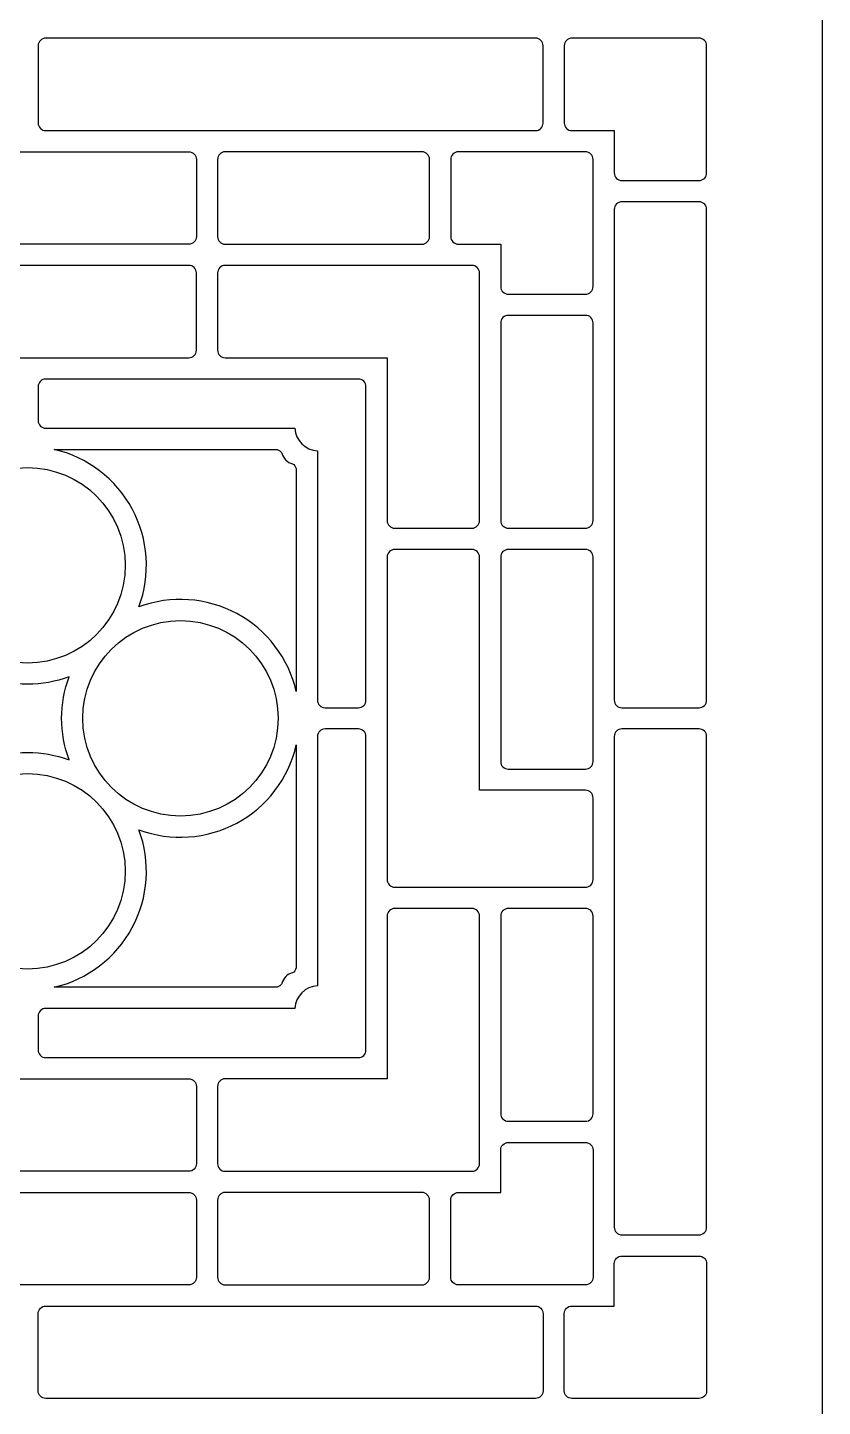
# Model space of a CAD drawing. Header units: centimetres. Extents: x -8.1 to 9.1, y -21.8 to 23.5.
# Drawn here: x 0.51 to 9.13, y -6.6 to 8.35 of the extents above; entities that cross this region are included whole.
import ezdxf

# ---------------------------------------------------------------- set-up
doc = ezdxf.new("R2010")
doc.units = ezdxf.units.CM
doc.header["$MEASUREMENT"] = 0
doc.layers.add('layer 1', color=7, linetype='Continuous')

msp = doc.modelspace()

# ---------------------------------------------------------------- linework, layer by layer
at = {"layer": 'layer 1', "color": 242}
for points, knots in [([(-8.11157, -21.78177), (-8.11157, -21.78177), (-8.11157, 23.49691), (-8.11157, 23.49691), (-8.11157, 23.49691), (-8.11157, 23.49691), (9.13276, 23.49691), (9.13276, 23.49691), (9.13276, 23.49691), (9.13276, 23.49691), (9.13276, -21.78177), (9.13276, -21.78177), (9.13276, -21.78177), (9.13276, -21.78177), (-8.11157, -21.78177), (-8.11157, -21.78177)], [0, 0, 0, 0, 0.2, 0.2, 0.2, 0.2, 0.4, 0.4, 0.4, 0.4, 0.6, 0.6, 0.6, 0.6, 1, 1, 1, 1]), ([(0.62556, 7.31188), (0.62556, 7.31188), (0.62556, 8.14946), (0.62556, 8.14946), (0.62556, 8.14946), (0.62556, 8.17124), (0.63421, 8.19212), (0.64961, 8.20752), (0.64961, 8.20752), (0.66501, 8.22292), (0.6859, 8.23157), (0.70768, 8.23157), (0.70768, 8.23157), (0.70768, 8.23157), (6.02057, 8.23157), (6.02057, 8.23157), (6.02057, 8.23157), (6.04235, 8.23157), (6.06324, 8.22292), (6.07864, 8.20752), (6.07864, 8.20752), (6.09404, 8.19212), (6.10269, 8.17124), (6.10269, 8.14946), (6.10269, 8.14946), (6.10269, 8.14946), (6.10269, 7.31188), (6.10269, 7.31188), (6.10269, 7.31188), (6.10269, 7.2901), (6.09404, 7.26921), (6.07864, 7.25381), (6.07864, 7.25381), (6.06324, 7.23841), (6.04235, 7.22976), (6.02057, 7.22976), (6.02057, 7.22976), (6.02057, 7.22976), (0.70768, 7.22976), (0.70768, 7.22976), (0.70768, 7.22976), (0.6859, 7.22976), (0.66501, 7.23841), (0.64961, 7.25381), (0.64961, 7.25381), (0.63421, 7.26921), (0.62556, 7.2901), (0.62556, 7.31188)], [0, 0, 0, 0, 0.07692308, 0.07692308, 0.07692308, 0.07692308, 0.15384615, 0.15384615, 0.15384615, 0.15384615, 0.23076923, 0.23076923, 0.23076923, 0.23076923, 0.30769231, 0.30769231, 0.30769231, 0.30769231, 0.38461538, 0.38461538, 0.38461538, 0.38461538, 0.46153846, 0.46153846, 0.46153846, 0.46153846, 0.53846154, 0.53846154, 0.53846154, 0.53846154, 0.61538462, 0.61538462, 0.61538462, 0.61538462, 0.69230769, 0.69230769, 0.69230769, 0.69230769, 0.76923077, 0.76923077, 0.76923077, 0.76923077, 0.84615385, 0.84615385, 0.84615385, 0.84615385, 1, 1, 1, 1]), ([(6.95669, 6.6878), (6.93491, 6.6878), (6.91403, 6.69645), (6.89863, 6.71185), (6.89863, 6.71185), (6.88323, 6.72725), (6.87458, 6.74813), (6.87458, 6.76991), (6.87458, 6.76991), (6.87458, 6.76991), (6.87458, 7.22976), (6.87458, 7.22976), (6.87458, 7.22976), (6.87458, 7.22976), (6.41473, 7.22976), (6.41473, 7.22976), (6.41473, 7.22976), (6.39295, 7.22976), (6.37206, 7.23841), (6.35666, 7.25381), (6.35666, 7.25381), (6.34126, 7.26921), (6.33261, 7.2901), (6.33261, 7.31188), (6.33261, 7.31188), (6.33261, 7.31188), (6.33261, 8.14946), (6.33261, 8.14946), (6.33261, 8.14946), (6.33261, 8.17124), (6.34126, 8.19212), (6.35666, 8.20752), (6.35666, 8.20752), (6.37206, 8.22292), (6.39295, 8.23157), (6.41473, 8.23157), (6.41473, 8.23157), (6.41473, 8.23157), (7.79427, 8.23157), (7.79427, 8.23157), (7.79427, 8.23157), (7.81605, 8.23157), (7.83694, 8.22292), (7.85234, 8.20752), (7.85234, 8.20752), (7.86774, 8.19212), (7.87639, 8.17124), (7.87639, 8.14946), (7.87639, 8.14946), (7.87639, 8.14946), (7.87639, 6.76991), (7.87639, 6.76991), (7.87639, 6.76991), (7.87639, 6.74813), (7.86774, 6.72725), (7.85234, 6.71185), (7.85234, 6.71185), (7.83694, 6.69645), (7.81605, 6.6878), (7.79427, 6.6878), (7.79427, 6.6878), (7.79427, 6.6878), (6.95669, 6.6878), (6.95669, 6.6878)], [0, 0, 0, 0, 0.05882353, 0.05882353, 0.05882353, 0.05882353, 0.11764706, 0.11764706, 0.11764706, 0.11764706, 0.17647059, 0.17647059, 0.17647059, 0.17647059, 0.23529412, 0.23529412, 0.23529412, 0.23529412, 0.29411765, 0.29411765, 0.29411765, 0.29411765, 0.35294118, 0.35294118, 0.35294118, 0.35294118, 0.41176471, 0.41176471, 0.41176471, 0.41176471, 0.47058824, 0.47058824, 0.47058824, 0.47058824, 0.52941176, 0.52941176, 0.52941176, 0.52941176, 0.58823529, 0.58823529, 0.58823529, 0.58823529, 0.64705882, 0.64705882, 0.64705882, 0.64705882, 0.70588235, 0.70588235, 0.70588235, 0.70588235, 0.76470588, 0.76470588, 0.76470588, 0.76470588, 0.82352941, 0.82352941, 0.82352941, 0.82352941, 0.88235294, 0.88235294, 0.88235294, 0.88235294, 1, 1, 1, 1]), ([(2.25967, 5.7681), (2.28144, 5.7681), (2.30233, 5.75945), (2.31773, 5.74405), (2.31773, 5.74405), (2.33313, 5.72865), (2.34178, 5.70776), (2.34178, 5.68598), (2.34178, 5.68598), (2.34178, 5.68598), (2.34178, 4.8484), (2.34178, 4.8484), (2.34178, 4.8484), (2.34178, 4.82662), (2.33313, 4.80574), (2.31773, 4.79034), (2.31773, 4.79034), (2.30233, 4.77494), (2.28144, 4.76628), (2.25967, 4.76628), (2.25967, 4.76628), (2.25967, 4.76628), (-1.23847, 4.76628), (-1.23847, 4.76628), (-1.23847, 4.76628), (-1.26025, 4.76628), (-1.28114, 4.77494), (-1.29653, 4.79034), (-1.29653, 4.79034), (-1.31193, 4.80574), (-1.32059, 4.82662), (-1.32059, 4.8484), (-1.32059, 4.8484), (-1.32059, 4.8484), (-1.32059, 6.91772), (-1.32059, 6.91772), (-1.32059, 6.91772), (-1.32059, 6.9395), (-1.31193, 6.96039), (-1.29653, 6.97579), (-1.29653, 6.97579), (-1.28114, 6.99118), (-1.26025, 6.99984), (-1.23847, 6.99984), (-1.23847, 6.99984), (-1.23847, 6.99984), (-0.35162, 6.99984), (-0.35162, 6.99984), (-0.35162, 6.99984), (-0.32984, 6.99984), (-0.30895, 6.99118), (-0.29355, 6.97579), (-0.29355, 6.97579), (-0.27815, 6.96039), (-0.2695, 6.9395), (-0.2695, 6.91772), (-0.2695, 6.91772), (-0.2695, 6.91772), (-0.2695, 5.7681), (-0.2695, 5.7681), (-0.2695, 5.7681), (-0.2695, 5.7681), (2.25967, 5.7681), (2.25967, 5.7681)], [0, 0, 0, 0, 0.05882353, 0.05882353, 0.05882353, 0.05882353, 0.11764706, 0.11764706, 0.11764706, 0.11764706, 0.17647059, 0.17647059, 0.17647059, 0.17647059, 0.23529412, 0.23529412, 0.23529412, 0.23529412, 0.29411765, 0.29411765, 0.29411765, 0.29411765, 0.35294118, 0.35294118, 0.35294118, 0.35294118, 0.41176471, 0.41176471, 0.41176471, 0.41176471, 0.47058824, 0.47058824, 0.47058824, 0.47058824, 0.52941176, 0.52941176, 0.52941176, 0.52941176, 0.58823529, 0.58823529, 0.58823529, 0.58823529, 0.64705882, 0.64705882, 0.64705882, 0.64705882, 0.70588235, 0.70588235, 0.70588235, 0.70588235, 0.76470588, 0.76470588, 0.76470588, 0.76470588, 0.82352941, 0.82352941, 0.82352941, 0.82352941, 0.88235294, 0.88235294, 0.88235294, 0.88235294, 1, 1, 1, 1]), ([(0.04254, 6.99984), (0.02076, 6.99984), (-0.00013, 6.99118), (-0.01553, 6.97579), (-0.01553, 6.97579), (-0.03093, 6.96039), (-0.03958, 6.9395), (-0.03958, 6.91772), (-0.03958, 6.91772), (-0.03958, 6.91772), (-0.03958, 6.08014), (-0.03958, 6.08014), (-0.03958, 6.08014), (-0.03958, 6.05836), (-0.03093, 6.03747), (-0.01553, 6.02207), (-0.01553, 6.02207), (-0.00013, 6.00667), (0.02076, 5.99802), (0.04254, 5.99802), (0.04254, 5.99802), (0.04254, 5.99802), (2.25967, 5.99802), (2.25967, 5.99802), (2.25967, 5.99802), (2.28144, 5.99802), (2.30233, 6.00667), (2.31773, 6.02207), (2.31773, 6.02207), (2.33313, 6.03747), (2.34178, 6.05836), (2.34178, 6.08014), (2.34178, 6.08014), (2.34178, 6.08014), (2.34178, 6.91772), (2.34178, 6.91772), (2.34178, 6.91772), (2.34178, 6.9395), (2.33313, 6.96039), (2.31773, 6.97579), (2.31773, 6.97579), (2.30233, 6.99118), (2.28144, 6.99984), (2.25967, 6.99984), (2.25967, 6.99984), (2.25967, 6.99984), (0.04254, 6.99984), (0.04254, 6.99984)], [0, 0, 0, 0, 0.07692308, 0.07692308, 0.07692308, 0.07692308, 0.15384615, 0.15384615, 0.15384615, 0.15384615, 0.23076923, 0.23076923, 0.23076923, 0.23076923, 0.30769231, 0.30769231, 0.30769231, 0.30769231, 0.38461538, 0.38461538, 0.38461538, 0.38461538, 0.46153846, 0.46153846, 0.46153846, 0.46153846, 0.53846154, 0.53846154, 0.53846154, 0.53846154, 0.61538462, 0.61538462, 0.61538462, 0.61538462, 0.69230769, 0.69230769, 0.69230769, 0.69230769, 0.76923077, 0.76923077, 0.76923077, 0.76923077, 0.84615385, 0.84615385, 0.84615385, 0.84615385, 1, 1, 1, 1]), ([(2.65382, 5.99802), (2.63204, 5.99802), (2.61116, 6.00667), (2.59576, 6.02207), (2.59576, 6.02207), (2.58036, 6.03747), (2.57171, 6.05836), (2.57171, 6.08014), (2.57171, 6.08014), (2.57171, 6.08014), (2.57171, 6.91772), (2.57171, 6.91772), (2.57171, 6.91772), (2.57171, 6.9395), (2.58036, 6.96039), (2.59576, 6.97579), (2.59576, 6.97579), (2.61116, 6.99118), (2.63204, 6.99984), (2.65382, 6.99984), (2.65382, 6.99984), (2.65382, 6.99984), (4.78883, 6.99984), (4.78883, 6.99984), (4.78883, 6.99984), (4.81061, 6.99984), (4.8315, 6.99118), (4.8469, 6.97579), (4.8469, 6.97579), (4.8623, 6.96039), (4.87095, 6.9395), (4.87095, 6.91772), (4.87095, 6.91772), (4.87095, 6.91772), (4.87095, 6.08014), (4.87095, 6.08014), (4.87095, 6.08014), (4.87095, 6.05836), (4.8623, 6.03747), (4.8469, 6.02207), (4.8469, 6.02207), (4.8315, 6.00667), (4.81061, 5.99802), (4.78883, 5.99802), (4.78883, 5.99802), (4.78883, 5.99802), (2.65382, 5.99802), (2.65382, 5.99802)], [0, 0, 0, 0, 0.07692308, 0.07692308, 0.07692308, 0.07692308, 0.15384615, 0.15384615, 0.15384615, 0.15384615, 0.23076923, 0.23076923, 0.23076923, 0.23076923, 0.30769231, 0.30769231, 0.30769231, 0.30769231, 0.38461538, 0.38461538, 0.38461538, 0.38461538, 0.46153846, 0.46153846, 0.46153846, 0.46153846, 0.53846154, 0.53846154, 0.53846154, 0.53846154, 0.61538462, 0.61538462, 0.61538462, 0.61538462, 0.69230769, 0.69230769, 0.69230769, 0.69230769, 0.76923077, 0.76923077, 0.76923077, 0.76923077, 0.84615385, 0.84615385, 0.84615385, 0.84615385, 1, 1, 1, 1]), ([(5.10087, 6.91772), (5.10087, 6.9395), (5.10953, 6.96039), (5.12493, 6.97579), (5.12493, 6.97579), (5.14032, 6.99118), (5.16121, 6.99984), (5.18299, 6.99984), (5.18299, 6.99984), (5.18299, 6.99984), (6.56254, 6.99984), (6.56254, 6.99984), (6.56254, 6.99984), (6.58431, 6.99984), (6.6052, 6.99118), (6.6206, 6.97579), (6.6206, 6.97579), (6.636, 6.96039), (6.64465, 6.9395), (6.64465, 6.91772), (6.64465, 6.91772), (6.64465, 6.91772), (6.64465, 5.53817), (6.64465, 5.53817), (6.64465, 5.53817), (6.64465, 5.51639), (6.636, 5.49551), (6.6206, 5.48011), (6.6206, 5.48011), (6.6052, 5.46471), (6.58431, 5.45606), (6.56254, 5.45606), (6.56254, 5.45606), (6.56254, 5.45606), (5.72495, 5.45606), (5.72495, 5.45606), (5.72495, 5.45606), (5.70318, 5.45606), (5.68229, 5.46471), (5.66689, 5.48011), (5.66689, 5.48011), (5.65149, 5.49551), (5.64284, 5.51639), (5.64284, 5.53817), (5.64284, 5.53817), (5.64284, 5.53817), (5.64284, 5.99802), (5.64284, 5.99802), (5.64284, 5.99802), (5.64284, 5.99802), (5.18299, 5.99802), (5.18299, 5.99802), (5.18299, 5.99802), (5.16121, 5.99802), (5.14032, 6.00667), (5.12493, 6.02207), (5.12493, 6.02207), (5.10953, 6.03747), (5.10087, 6.05836), (5.10087, 6.08014), (5.10087, 6.08014), (5.10087, 6.08014), (5.10087, 6.91772), (5.10087, 6.91772)], [0, 0, 0, 0, 0.05882353, 0.05882353, 0.05882353, 0.05882353, 0.11764706, 0.11764706, 0.11764706, 0.11764706, 0.17647059, 0.17647059, 0.17647059, 0.17647059, 0.23529412, 0.23529412, 0.23529412, 0.23529412, 0.29411765, 0.29411765, 0.29411765, 0.29411765, 0.35294118, 0.35294118, 0.35294118, 0.35294118, 0.41176471, 0.41176471, 0.41176471, 0.41176471, 0.47058824, 0.47058824, 0.47058824, 0.47058824, 0.52941176, 0.52941176, 0.52941176, 0.52941176, 0.58823529, 0.58823529, 0.58823529, 0.58823529, 0.64705882, 0.64705882, 0.64705882, 0.64705882, 0.70588235, 0.70588235, 0.70588235, 0.70588235, 0.76470588, 0.76470588, 0.76470588, 0.76470588, 0.82352941, 0.82352941, 0.82352941, 0.82352941, 0.88235294, 0.88235294, 0.88235294, 0.88235294, 1, 1, 1, 1]), ([(6.87458, 1.05465), (6.87458, 1.05465), (6.87458, 6.37575), (6.87458, 6.37575), (6.87458, 6.37575), (6.87458, 6.39753), (6.88323, 6.41842), (6.89863, 6.43382), (6.89863, 6.43382), (6.91403, 6.44922), (6.93491, 6.45787), (6.95669, 6.45787), (6.95669, 6.45787), (6.95669, 6.45787), (7.79427, 6.45787), (7.79427, 6.45787), (7.79427, 6.45787), (7.81605, 6.45787), (7.83694, 6.44922), (7.85234, 6.43382), (7.85234, 6.43382), (7.86774, 6.41842), (7.87639, 6.39753), (7.87639, 6.37575), (7.87639, 6.37575), (7.87639, 6.37575), (7.87639, 1.05465), (7.87639, 1.05465), (7.87639, 1.05465), (7.87639, 1.03287), (7.86774, 1.01199), (7.85234, 0.99659), (7.85234, 0.99659), (7.83694, 0.98119), (7.81605, 0.97253), (7.79427, 0.97253), (7.79427, 0.97253), (7.79427, 0.97253), (6.95669, 0.97253), (6.95669, 0.97253), (6.95669, 0.97253), (6.93491, 0.97253), (6.91403, 0.98119), (6.89863, 0.99659), (6.89863, 0.99659), (6.88323, 1.01199), (6.87458, 1.03287), (6.87458, 1.05465)], [0, 0, 0, 0, 0.07692308, 0.07692308, 0.07692308, 0.07692308, 0.15384615, 0.15384615, 0.15384615, 0.15384615, 0.23076923, 0.23076923, 0.23076923, 0.23076923, 0.30769231, 0.30769231, 0.30769231, 0.30769231, 0.38461538, 0.38461538, 0.38461538, 0.38461538, 0.46153846, 0.46153846, 0.46153846, 0.46153846, 0.53846154, 0.53846154, 0.53846154, 0.53846154, 0.61538462, 0.61538462, 0.61538462, 0.61538462, 0.69230769, 0.69230769, 0.69230769, 0.69230769, 0.76923077, 0.76923077, 0.76923077, 0.76923077, 0.84615385, 0.84615385, 0.84615385, 0.84615385, 1, 1, 1, 1]), ([(2.57171, 5.68598), (2.57171, 5.70776), (2.58036, 5.72865), (2.59576, 5.74405), (2.59576, 5.74405), (2.61116, 5.75945), (2.63204, 5.7681), (2.65382, 5.7681), (2.65382, 5.7681), (2.65382, 5.7681), (5.3308, 5.7681), (5.3308, 5.7681), (5.3308, 5.7681), (5.35258, 5.7681), (5.37346, 5.75945), (5.38886, 5.74405), (5.38886, 5.74405), (5.40426, 5.72865), (5.41291, 5.70776), (5.41291, 5.68598), (5.41291, 5.68598), (5.41291, 5.68598), (5.41291, 3.00079), (5.41291, 3.00079), (5.41291, 3.00079), (5.41291, 2.97901), (5.40426, 2.95813), (5.38886, 2.94273), (5.38886, 2.94273), (5.37346, 2.92733), (5.35258, 2.91868), (5.3308, 2.91868), (5.3308, 2.91868), (5.3308, 2.91868), (4.49322, 2.91868), (4.49322, 2.91868), (4.49322, 2.91868), (4.47144, 2.91868), (4.45055, 2.92733), (4.43515, 2.94273), (4.43515, 2.94273), (4.41975, 2.95813), (4.4111, 2.97901), (4.4111, 3.00079), (4.4111, 3.00079), (4.4111, 3.00079), (4.4111, 4.76628), (4.4111, 4.76628), (4.4111, 4.76628), (4.4111, 4.76628), (2.65382, 4.76628), (2.65382, 4.76628), (2.65382, 4.76628), (2.63204, 4.76628), (2.61116, 4.77494), (2.59576, 4.79034), (2.59576, 4.79034), (2.58036, 4.80574), (2.57171, 4.82662), (2.57171, 4.8484), (2.57171, 4.8484), (2.57171, 4.8484), (2.57171, 5.68598), (2.57171, 5.68598)], [0, 0, 0, 0, 0.05882353, 0.05882353, 0.05882353, 0.05882353, 0.11764706, 0.11764706, 0.11764706, 0.11764706, 0.17647059, 0.17647059, 0.17647059, 0.17647059, 0.23529412, 0.23529412, 0.23529412, 0.23529412, 0.29411765, 0.29411765, 0.29411765, 0.29411765, 0.35294118, 0.35294118, 0.35294118, 0.35294118, 0.41176471, 0.41176471, 0.41176471, 0.41176471, 0.47058824, 0.47058824, 0.47058824, 0.47058824, 0.52941176, 0.52941176, 0.52941176, 0.52941176, 0.58823529, 0.58823529, 0.58823529, 0.58823529, 0.64705882, 0.64705882, 0.64705882, 0.64705882, 0.70588235, 0.70588235, 0.70588235, 0.70588235, 0.76470588, 0.76470588, 0.76470588, 0.76470588, 0.82352941, 0.82352941, 0.82352941, 0.82352941, 0.88235294, 0.88235294, 0.88235294, 0.88235294, 1, 1, 1, 1]), ([(6.56254, 5.22613), (6.58431, 5.22613), (6.6052, 5.21748), (6.6206, 5.20208), (6.6206, 5.20208), (6.636, 5.18668), (6.64465, 5.1658), (6.64465, 5.14402), (6.64465, 5.14402), (6.64465, 5.14402), (6.64465, 3.00079), (6.64465, 3.00079), (6.64465, 3.00079), (6.64465, 2.97901), (6.636, 2.95813), (6.6206, 2.94273), (6.6206, 2.94273), (6.6052, 2.92733), (6.58431, 2.91868), (6.56254, 2.91868), (6.56254, 2.91868), (6.56254, 2.91868), (5.72495, 2.91868), (5.72495, 2.91868), (5.72495, 2.91868), (5.70318, 2.91868), (5.68229, 2.92733), (5.66689, 2.94273), (5.66689, 2.94273), (5.65149, 2.95813), (5.64284, 2.97901), (5.64284, 3.00079), (5.64284, 3.00079), (5.64284, 3.00079), (5.64284, 5.14402), (5.64284, 5.14402), (5.64284, 5.14402), (5.64284, 5.1658), (5.65149, 5.18668), (5.66689, 5.20208), (5.66689, 5.20208), (5.68229, 5.21748), (5.70318, 5.22613), (5.72495, 5.22613), (5.72495, 5.22613), (5.72495, 5.22613), (6.56254, 5.22613), (6.56254, 5.22613)], [0, 0, 0, 0, 0.07692308, 0.07692308, 0.07692308, 0.07692308, 0.15384615, 0.15384615, 0.15384615, 0.15384615, 0.23076923, 0.23076923, 0.23076923, 0.23076923, 0.30769231, 0.30769231, 0.30769231, 0.30769231, 0.38461538, 0.38461538, 0.38461538, 0.38461538, 0.46153846, 0.46153846, 0.46153846, 0.46153846, 0.53846154, 0.53846154, 0.53846154, 0.53846154, 0.61538462, 0.61538462, 0.61538462, 0.61538462, 0.69230769, 0.69230769, 0.69230769, 0.69230769, 0.76923077, 0.76923077, 0.76923077, 0.76923077, 0.84615385, 0.84615385, 0.84615385, 0.84615385, 1, 1, 1, 1]), ([(3.40929, 4.00261), (3.40929, 4.00261), (0.70768, 4.00261), (0.70768, 4.00261), (0.70768, 4.00261), (0.6859, 4.00261), (0.66501, 4.01126), (0.64961, 4.02666), (0.64961, 4.02666), (0.63421, 4.04206), (0.62556, 4.06294), (0.62556, 4.08472), (0.62556, 4.08472), (0.62556, 4.08472), (0.62556, 4.45424), (0.62556, 4.45424), (0.62556, 4.45424), (0.62556, 4.47602), (0.63421, 4.49691), (0.64961, 4.51231), (0.64961, 4.51231), (0.66501, 4.52771), (0.6859, 4.53636), (0.70768, 4.53636), (0.70768, 4.53636), (0.70768, 4.53636), (4.09906, 4.53636), (4.09906, 4.53636), (4.09906, 4.53636), (4.12084, 4.53636), (4.14172, 4.52771), (4.15712, 4.51231), (4.15712, 4.51231), (4.17252, 4.49691), (4.18118, 4.47602), (4.18118, 4.45424), (4.18118, 4.45424), (4.18118, 4.45424), (4.18118, 1.05465), (4.18118, 1.05465), (4.18118, 1.05465), (4.18118, 1.03287), (4.17252, 1.01199), (4.15712, 0.99659), (4.15712, 0.99659), (4.14172, 0.98119), (4.12084, 0.97253), (4.09906, 0.97253), (4.09906, 0.97253), (4.09906, 0.97253), (3.73775, 0.97253), (3.73775, 0.97253), (3.73775, 0.97253), (3.71597, 0.97253), (3.69508, 0.98119), (3.67969, 0.99659), (3.67969, 0.99659), (3.66429, 1.01199), (3.65563, 1.03287), (3.65563, 1.05465), (3.65563, 1.05465), (3.65563, 1.05465), (3.65563, 3.75626), (3.65563, 3.75626), (3.65563, 3.75626), (3.52326, 3.76476), (3.41779, 3.87023), (3.40929, 4.00261)], [0, 0, 0, 0, 0.05555556, 0.05555556, 0.05555556, 0.05555556, 0.11111111, 0.11111111, 0.11111111, 0.11111111, 0.16666667, 0.16666667, 0.16666667, 0.16666667, 0.22222222, 0.22222222, 0.22222222, 0.22222222, 0.27777778, 0.27777778, 0.27777778, 0.27777778, 0.33333333, 0.33333333, 0.33333333, 0.33333333, 0.38888889, 0.38888889, 0.38888889, 0.38888889, 0.44444444, 0.44444444, 0.44444444, 0.44444444, 0.5, 0.5, 0.5, 0.5, 0.55555556, 0.55555556, 0.55555556, 0.55555556, 0.61111111, 0.61111111, 0.61111111, 0.61111111, 0.66666667, 0.66666667, 0.66666667, 0.66666667, 0.72222222, 0.72222222, 0.72222222, 0.72222222, 0.77777778, 0.77777778, 0.77777778, 0.77777778, 0.83333333, 0.83333333, 0.83333333, 0.83333333, 0.88888889, 0.88888889, 0.88888889, 0.88888889, 1, 1, 1, 1]), ([(3.26879, 3.73124), (3.26751, 3.73619), (3.26509, 3.74078), (3.26172, 3.74463), (3.26172, 3.74463), (3.24612, 3.76246), (3.22359, 3.77268), (3.19991, 3.77268), (3.19991, 3.77268), (3.19991, 3.77268), (0.79976, 3.77268), (0.79976, 3.77268), (0.79976, 3.77268), (1.16161, 3.6894), (1.46999, 3.45414), (1.64592, 3.12716), (1.64592, 3.12716), (1.82185, 2.80017), (1.84826, 2.4132), (1.71837, 2.06534), (1.71837, 2.06534), (2.06623, 2.19523), (2.45319, 2.16882), (2.78018, 1.99289), (2.78018, 1.99289), (3.10717, 1.81696), (3.34243, 1.50859), (3.42571, 1.14673), (3.42571, 1.14673), (3.42571, 1.14673), (3.42571, 3.54688), (3.42571, 3.54688), (3.42571, 3.54688), (3.42571, 3.57057), (3.41548, 3.5931), (3.39766, 3.60869), (3.39766, 3.60869), (3.39381, 3.61206), (3.38922, 3.61448), (3.38427, 3.61576), (3.38427, 3.61576), (3.32766, 3.63043), (3.28345, 3.67463), (3.26879, 3.73124)], [0, 0, 0, 0, 0.08333333, 0.08333333, 0.08333333, 0.08333333, 0.16666667, 0.16666667, 0.16666667, 0.16666667, 0.25, 0.25, 0.25, 0.25, 0.33333333, 0.33333333, 0.33333333, 0.33333333, 0.41666667, 0.41666667, 0.41666667, 0.41666667, 0.5, 0.5, 0.5, 0.5, 0.58333333, 0.58333333, 0.58333333, 0.58333333, 0.66666667, 0.66666667, 0.66666667, 0.66666667, 0.75, 0.75, 0.75, 0.75, 0.83333333, 0.83333333, 0.83333333, 0.83333333, 1, 1, 1, 1]), ([(1.56989, 2.51631), (1.56989, 3.10134), (1.09563, 3.5756), (0.5106, 3.5756), (0.5106, 3.5756), (-0.07443, 3.57561), (-0.54869, 3.10134), (-0.5487, 2.51631), (-0.5487, 2.51631), (-0.5487, 1.93128), (-0.07444, 1.45702), (0.51059, 1.45702), (0.51059, 1.45702), (1.09563, 1.45702), (1.56989, 1.93127), (1.56989, 2.51631)], [0, 0, 0, 0, 0.2, 0.2, 0.2, 0.2, 0.4, 0.4, 0.4, 0.4, 0.6, 0.6, 0.6, 0.6, 1, 1, 1, 1]), ([(5.41291, 0.07747), (5.41291, 0.07747), (6.56254, 0.07747), (6.56254, 0.07747), (6.56254, 0.07747), (6.58431, 0.07747), (6.6052, 0.06882), (6.6206, 0.05342), (6.6206, 0.05342), (6.636, 0.03802), (6.64465, 0.01713), (6.64465, -0.00464), (6.64465, -0.00464), (6.64465, -0.00464), (6.64465, -0.8915), (6.64465, -0.8915), (6.64465, -0.8915), (6.64465, -0.91327), (6.636, -0.93416), (6.6206, -0.94956), (6.6206, -0.94956), (6.6052, -0.96496), (6.58431, -0.97361), (6.56254, -0.97361), (6.56254, -0.97361), (6.56254, -0.97361), (4.49322, -0.97361), (4.49322, -0.97361), (4.49322, -0.97361), (4.47144, -0.97361), (4.45055, -0.96496), (4.43515, -0.94956), (4.43515, -0.94956), (4.41975, -0.93416), (4.4111, -0.91327), (4.4111, -0.8915), (4.4111, -0.8915), (4.4111, -0.8915), (4.4111, 2.60664), (4.4111, 2.60664), (4.4111, 2.60664), (4.4111, 2.62842), (4.41975, 2.6493), (4.43515, 2.6647), (4.43515, 2.6647), (4.45055, 2.6801), (4.47144, 2.68875), (4.49322, 2.68875), (4.49322, 2.68875), (4.49322, 2.68875), (5.3308, 2.68875), (5.3308, 2.68875), (5.3308, 2.68875), (5.35258, 2.68875), (5.37346, 2.6801), (5.38886, 2.6647), (5.38886, 2.6647), (5.40426, 2.6493), (5.41291, 2.62842), (5.41291, 2.60664), (5.41291, 2.60664), (5.41291, 2.60664), (5.41291, 0.07747), (5.41291, 0.07747)], [0, 0, 0, 0, 0.05882353, 0.05882353, 0.05882353, 0.05882353, 0.11764706, 0.11764706, 0.11764706, 0.11764706, 0.17647059, 0.17647059, 0.17647059, 0.17647059, 0.23529412, 0.23529412, 0.23529412, 0.23529412, 0.29411765, 0.29411765, 0.29411765, 0.29411765, 0.35294118, 0.35294118, 0.35294118, 0.35294118, 0.41176471, 0.41176471, 0.41176471, 0.41176471, 0.47058824, 0.47058824, 0.47058824, 0.47058824, 0.52941176, 0.52941176, 0.52941176, 0.52941176, 0.58823529, 0.58823529, 0.58823529, 0.58823529, 0.64705882, 0.64705882, 0.64705882, 0.64705882, 0.70588235, 0.70588235, 0.70588235, 0.70588235, 0.76470588, 0.76470588, 0.76470588, 0.76470588, 0.82352941, 0.82352941, 0.82352941, 0.82352941, 0.88235294, 0.88235294, 0.88235294, 0.88235294, 1, 1, 1, 1]), ([(6.56254, 2.68875), (6.58431, 2.68875), (6.6052, 2.6801), (6.6206, 2.6647), (6.6206, 2.6647), (6.636, 2.6493), (6.64465, 2.62842), (6.64465, 2.60664), (6.64465, 2.60664), (6.64465, 2.60664), (6.64465, 0.38951), (6.64465, 0.38951), (6.64465, 0.38951), (6.64465, 0.36773), (6.636, 0.34685), (6.6206, 0.33145), (6.6206, 0.33145), (6.6052, 0.31605), (6.58431, 0.3074), (6.56254, 0.3074), (6.56254, 0.3074), (6.56254, 0.3074), (5.72495, 0.3074), (5.72495, 0.3074), (5.72495, 0.3074), (5.70318, 0.3074), (5.68229, 0.31605), (5.66689, 0.33145), (5.66689, 0.33145), (5.65149, 0.34685), (5.64284, 0.36773), (5.64284, 0.38951), (5.64284, 0.38951), (5.64284, 0.38951), (5.64284, 2.60664), (5.64284, 2.60664), (5.64284, 2.60664), (5.64284, 2.62842), (5.65149, 2.6493), (5.66689, 2.6647), (5.66689, 2.6647), (5.68229, 2.6801), (5.70318, 2.68875), (5.72495, 2.68875), (5.72495, 2.68875), (5.72495, 2.68875), (6.56254, 2.68875), (6.56254, 2.68875)], [0, 0, 0, 0, 0.07692308, 0.07692308, 0.07692308, 0.07692308, 0.15384615, 0.15384615, 0.15384615, 0.15384615, 0.23076923, 0.23076923, 0.23076923, 0.23076923, 0.30769231, 0.30769231, 0.30769231, 0.30769231, 0.38461538, 0.38461538, 0.38461538, 0.38461538, 0.46153846, 0.46153846, 0.46153846, 0.46153846, 0.53846154, 0.53846154, 0.53846154, 0.53846154, 0.61538462, 0.61538462, 0.61538462, 0.61538462, 0.69230769, 0.69230769, 0.69230769, 0.69230769, 0.76923077, 0.76923077, 0.76923077, 0.76923077, 0.84615385, 0.84615385, 0.84615385, 0.84615385, 1, 1, 1, 1]), ([(3.22863, 0.85757), (3.22863, 1.4426), (2.75437, 1.91686), (2.16934, 1.91686), (2.16934, 1.91686), (1.58431, 1.91687), (1.11005, 1.44261), (1.11004, 0.85758), (1.11004, 0.85758), (1.11004, 0.27254), (1.5843, -0.20172), (2.16933, -0.20172), (2.16933, -0.20172), (2.75437, -0.20172), (3.22863, 0.27253), (3.22863, 0.85757)], [0, 0, 0, 0, 0.2, 0.2, 0.2, 0.2, 0.4, 0.4, 0.4, 0.4, 0.6, 0.6, 0.6, 0.6, 1, 1, 1, 1]), ([(0.05963, 1.30854), (0.35047, 1.19994), (0.67073, 1.19994), (0.96157, 1.30854), (0.96157, 1.30854), (0.85297, 1.0177), (0.85297, 0.69744), (0.96157, 0.4066), (0.96157, 0.4066), (0.67073, 0.5152), (0.35047, 0.5152), (0.05963, 0.4066), (0.05963, 0.4066), (0.16823, 0.69744), (0.16823, 1.0177), (0.05963, 1.30854)], [0, 0, 0, 0, 0.2, 0.2, 0.2, 0.2, 0.4, 0.4, 0.4, 0.4, 0.6, 0.6, 0.6, 0.6, 1, 1, 1, 1]), ([(3.65563, -2.04112), (3.65563, -2.04112), (3.65563, 0.66049), (3.65563, 0.66049), (3.65563, 0.66049), (3.65563, 0.68227), (3.66429, 0.70316), (3.67969, 0.71856), (3.67969, 0.71856), (3.69508, 0.73396), (3.71597, 0.74261), (3.73775, 0.74261), (3.73775, 0.74261), (3.73775, 0.74261), (4.09906, 0.74261), (4.09906, 0.74261), (4.09906, 0.74261), (4.12084, 0.74261), (4.14172, 0.73396), (4.15712, 0.71856), (4.15712, 0.71856), (4.17252, 0.70316), (4.18118, 0.68227), (4.18118, 0.66049), (4.18118, 0.66049), (4.18118, 0.66049), (4.18118, -2.7391), (4.18118, -2.7391), (4.18118, -2.7391), (4.18118, -2.76088), (4.17252, -2.78177), (4.15712, -2.79717), (4.15712, -2.79717), (4.14172, -2.81257), (4.12084, -2.82122), (4.09906, -2.82122), (4.09906, -2.82122), (4.09906, -2.82122), (0.70768, -2.82122), (0.70768, -2.82122), (0.70768, -2.82122), (0.6859, -2.82122), (0.66501, -2.81257), (0.64961, -2.79717), (0.64961, -2.79717), (0.63421, -2.78177), (0.62556, -2.76088), (0.62556, -2.7391), (0.62556, -2.7391), (0.62556, -2.7391), (0.62556, -2.36958), (0.62556, -2.36958), (0.62556, -2.36958), (0.62556, -2.3478), (0.63421, -2.32692), (0.64961, -2.31152), (0.64961, -2.31152), (0.66501, -2.29612), (0.6859, -2.28746), (0.70768, -2.28746), (0.70768, -2.28746), (0.70768, -2.28746), (3.40929, -2.28746), (3.40929, -2.28746), (3.40929, -2.28746), (3.41779, -2.15509), (3.52326, -2.04962), (3.65563, -2.04112)], [0, 0, 0, 0, 0.05555556, 0.05555556, 0.05555556, 0.05555556, 0.11111111, 0.11111111, 0.11111111, 0.11111111, 0.16666667, 0.16666667, 0.16666667, 0.16666667, 0.22222222, 0.22222222, 0.22222222, 0.22222222, 0.27777778, 0.27777778, 0.27777778, 0.27777778, 0.33333333, 0.33333333, 0.33333333, 0.33333333, 0.38888889, 0.38888889, 0.38888889, 0.38888889, 0.44444444, 0.44444444, 0.44444444, 0.44444444, 0.5, 0.5, 0.5, 0.5, 0.55555556, 0.55555556, 0.55555556, 0.55555556, 0.61111111, 0.61111111, 0.61111111, 0.61111111, 0.66666667, 0.66666667, 0.66666667, 0.66666667, 0.72222222, 0.72222222, 0.72222222, 0.72222222, 0.77777778, 0.77777778, 0.77777778, 0.77777778, 0.83333333, 0.83333333, 0.83333333, 0.83333333, 0.88888889, 0.88888889, 0.88888889, 0.88888889, 1, 1, 1, 1]), ([(7.79427, 0.74261), (7.81605, 0.74261), (7.83694, 0.73396), (7.85234, 0.71856), (7.85234, 0.71856), (7.86774, 0.70316), (7.87639, 0.68227), (7.87639, 0.66049), (7.87639, 0.66049), (7.87639, 0.66049), (7.87639, -4.66061), (7.87639, -4.66061), (7.87639, -4.66061), (7.87639, -4.68239), (7.86774, -4.70328), (7.85234, -4.71868), (7.85234, -4.71868), (7.83694, -4.73408), (7.81605, -4.74273), (7.79427, -4.74273), (7.79427, -4.74273), (7.79427, -4.74273), (6.95669, -4.74273), (6.95669, -4.74273), (6.95669, -4.74273), (6.93491, -4.74273), (6.91403, -4.73408), (6.89863, -4.71868), (6.89863, -4.71868), (6.88323, -4.70328), (6.87458, -4.68239), (6.87458, -4.66061), (6.87458, -4.66061), (6.87458, -4.66061), (6.87458, 0.66049), (6.87458, 0.66049), (6.87458, 0.66049), (6.87458, 0.68227), (6.88323, 0.70316), (6.89863, 0.71856), (6.89863, 0.71856), (6.91403, 0.73396), (6.93491, 0.74261), (6.95669, 0.74261), (6.95669, 0.74261), (6.95669, 0.74261), (7.79427, 0.74261), (7.79427, 0.74261)], [0, 0, 0, 0, 0.07692308, 0.07692308, 0.07692308, 0.07692308, 0.15384615, 0.15384615, 0.15384615, 0.15384615, 0.23076923, 0.23076923, 0.23076923, 0.23076923, 0.30769231, 0.30769231, 0.30769231, 0.30769231, 0.38461538, 0.38461538, 0.38461538, 0.38461538, 0.46153846, 0.46153846, 0.46153846, 0.46153846, 0.53846154, 0.53846154, 0.53846154, 0.53846154, 0.61538462, 0.61538462, 0.61538462, 0.61538462, 0.69230769, 0.69230769, 0.69230769, 0.69230769, 0.76923077, 0.76923077, 0.76923077, 0.76923077, 0.84615385, 0.84615385, 0.84615385, 0.84615385, 1, 1, 1, 1]), ([(3.38427, -1.90062), (3.38922, -1.89934), (3.39381, -1.89692), (3.39766, -1.89355), (3.39766, -1.89355), (3.41548, -1.87795), (3.42571, -1.85542), (3.42571, -1.83174), (3.42571, -1.83174), (3.42571, -1.83174), (3.42571, 0.56841), (3.42571, 0.56841), (3.42571, 0.56841), (3.34243, 0.20656), (3.10717, -0.10182), (2.78018, -0.27775), (2.78018, -0.27775), (2.45319, -0.45368), (2.06623, -0.48009), (1.71837, -0.3502), (1.71837, -0.3502), (1.84826, -0.69806), (1.82185, -1.08502), (1.64592, -1.41201), (1.64592, -1.41201), (1.46999, -1.739), (1.16161, -1.97426), (0.79976, -2.05754), (0.79976, -2.05754), (0.79976, -2.05754), (3.19991, -2.05754), (3.19991, -2.05754), (3.19991, -2.05754), (3.22359, -2.05754), (3.24612, -2.04731), (3.26172, -2.02949), (3.26172, -2.02949), (3.26509, -2.02564), (3.26751, -2.02105), (3.26879, -2.0161), (3.26879, -2.0161), (3.28345, -1.95949), (3.32766, -1.91528), (3.38427, -1.90062)], [0, 0, 0, 0, 0.08333333, 0.08333333, 0.08333333, 0.08333333, 0.16666667, 0.16666667, 0.16666667, 0.16666667, 0.25, 0.25, 0.25, 0.25, 0.33333333, 0.33333333, 0.33333333, 0.33333333, 0.41666667, 0.41666667, 0.41666667, 0.41666667, 0.5, 0.5, 0.5, 0.5, 0.58333333, 0.58333333, 0.58333333, 0.58333333, 0.66666667, 0.66666667, 0.66666667, 0.66666667, 0.75, 0.75, 0.75, 0.75, 0.83333333, 0.83333333, 0.83333333, 0.83333333, 1, 1, 1, 1]), ([(1.56989, -0.80117), (1.56989, -0.21614), (1.09563, 0.25813), (0.5106, 0.25813), (0.5106, 0.25813), (-0.07443, 0.25813), (-0.54869, -0.21613), (-0.5487, -0.80116), (-0.5487, -0.80116), (-0.5487, -1.3862), (-0.07444, -1.86046), (0.51059, -1.86046), (0.51059, -1.86046), (1.09563, -1.86046), (1.56989, -1.38621), (1.56989, -0.80117)], [0, 0, 0, 0, 0.2, 0.2, 0.2, 0.2, 0.4, 0.4, 0.4, 0.4, 0.6, 0.6, 0.6, 0.6, 1, 1, 1, 1]), ([(4.4111, -1.28565), (4.4111, -1.26387), (4.41975, -1.24299), (4.43515, -1.22759), (4.43515, -1.22759), (4.45055, -1.21219), (4.47144, -1.20354), (4.49322, -1.20354), (4.49322, -1.20354), (4.49322, -1.20354), (5.3308, -1.20354), (5.3308, -1.20354), (5.3308, -1.20354), (5.35258, -1.20354), (5.37346, -1.21219), (5.38886, -1.22759), (5.38886, -1.22759), (5.40426, -1.24299), (5.41291, -1.26387), (5.41291, -1.28565), (5.41291, -1.28565), (5.41291, -1.28565), (5.41291, -3.97084), (5.41291, -3.97084), (5.41291, -3.97084), (5.41291, -3.99262), (5.40426, -4.0135), (5.38886, -4.0289), (5.38886, -4.0289), (5.37346, -4.0443), (5.35258, -4.05296), (5.3308, -4.05296), (5.3308, -4.05296), (5.3308, -4.05296), (2.65382, -4.05296), (2.65382, -4.05296), (2.65382, -4.05296), (2.63204, -4.05296), (2.61116, -4.0443), (2.59576, -4.0289), (2.59576, -4.0289), (2.58036, -4.0135), (2.57171, -3.99262), (2.57171, -3.97084), (2.57171, -3.97084), (2.57171, -3.97084), (2.57171, -3.13326), (2.57171, -3.13326), (2.57171, -3.13326), (2.57171, -3.11148), (2.58036, -3.09059), (2.59576, -3.07519), (2.59576, -3.07519), (2.61116, -3.05979), (2.63204, -3.05114), (2.65382, -3.05114), (2.65382, -3.05114), (2.65382, -3.05114), (4.4111, -3.05114), (4.4111, -3.05114), (4.4111, -3.05114), (4.4111, -3.05114), (4.4111, -1.28565), (4.4111, -1.28565)], [0, 0, 0, 0, 0.05882353, 0.05882353, 0.05882353, 0.05882353, 0.11764706, 0.11764706, 0.11764706, 0.11764706, 0.17647059, 0.17647059, 0.17647059, 0.17647059, 0.23529412, 0.23529412, 0.23529412, 0.23529412, 0.29411765, 0.29411765, 0.29411765, 0.29411765, 0.35294118, 0.35294118, 0.35294118, 0.35294118, 0.41176471, 0.41176471, 0.41176471, 0.41176471, 0.47058824, 0.47058824, 0.47058824, 0.47058824, 0.52941176, 0.52941176, 0.52941176, 0.52941176, 0.58823529, 0.58823529, 0.58823529, 0.58823529, 0.64705882, 0.64705882, 0.64705882, 0.64705882, 0.70588235, 0.70588235, 0.70588235, 0.70588235, 0.76470588, 0.76470588, 0.76470588, 0.76470588, 0.82352941, 0.82352941, 0.82352941, 0.82352941, 0.88235294, 0.88235294, 0.88235294, 0.88235294, 1, 1, 1, 1]), ([(6.56254, -1.20354), (6.58431, -1.20354), (6.6052, -1.21219), (6.6206, -1.22759), (6.6206, -1.22759), (6.636, -1.24299), (6.64465, -1.26387), (6.64465, -1.28565), (6.64465, -1.28565), (6.64465, -1.28565), (6.64465, -3.42888), (6.64465, -3.42888), (6.64465, -3.42888), (6.64465, -3.45065), (6.636, -3.47154), (6.6206, -3.48694), (6.6206, -3.48694), (6.6052, -3.50234), (6.58431, -3.51099), (6.56254, -3.51099), (6.56254, -3.51099), (6.56254, -3.51099), (5.72495, -3.51099), (5.72495, -3.51099), (5.72495, -3.51099), (5.70318, -3.51099), (5.68229, -3.50234), (5.66689, -3.48694), (5.66689, -3.48694), (5.65149, -3.47154), (5.64284, -3.45065), (5.64284, -3.42888), (5.64284, -3.42888), (5.64284, -3.42888), (5.64284, -1.28565), (5.64284, -1.28565), (5.64284, -1.28565), (5.64284, -1.26387), (5.65149, -1.24299), (5.66689, -1.22759), (5.66689, -1.22759), (5.68229, -1.21219), (5.70318, -1.20354), (5.72495, -1.20354), (5.72495, -1.20354), (5.72495, -1.20354), (6.56254, -1.20354), (6.56254, -1.20354)], [0, 0, 0, 0, 0.07692308, 0.07692308, 0.07692308, 0.07692308, 0.15384615, 0.15384615, 0.15384615, 0.15384615, 0.23076923, 0.23076923, 0.23076923, 0.23076923, 0.30769231, 0.30769231, 0.30769231, 0.30769231, 0.38461538, 0.38461538, 0.38461538, 0.38461538, 0.46153846, 0.46153846, 0.46153846, 0.46153846, 0.53846154, 0.53846154, 0.53846154, 0.53846154, 0.61538462, 0.61538462, 0.61538462, 0.61538462, 0.69230769, 0.69230769, 0.69230769, 0.69230769, 0.76923077, 0.76923077, 0.76923077, 0.76923077, 0.84615385, 0.84615385, 0.84615385, 0.84615385, 1, 1, 1, 1]), ([(2.25967, -4.05296), (2.28144, -4.05296), (2.30233, -4.0443), (2.31773, -4.0289), (2.31773, -4.0289), (2.33313, -4.0135), (2.34178, -3.99262), (2.34178, -3.97084), (2.34178, -3.97084), (2.34178, -3.97084), (2.34178, -3.13326), (2.34178, -3.13326), (2.34178, -3.13326), (2.34178, -3.11148), (2.33313, -3.09059), (2.31773, -3.07519), (2.31773, -3.07519), (2.30233, -3.05979), (2.28144, -3.05114), (2.25967, -3.05114), (2.25967, -3.05114), (2.25967, -3.05114), (-1.23847, -3.05114), (-1.23847, -3.05114), (-1.23847, -3.05114), (-1.26025, -3.05114), (-1.28114, -3.05979), (-1.29653, -3.07519), (-1.29653, -3.07519), (-1.31193, -3.09059), (-1.32059, -3.11148), (-1.32059, -3.13326), (-1.32059, -3.13326), (-1.32059, -3.13326), (-1.32059, -5.20258), (-1.32059, -5.20258), (-1.32059, -5.20258), (-1.32059, -5.22436), (-1.31193, -5.24524), (-1.29653, -5.26064), (-1.29653, -5.26064), (-1.28114, -5.27604), (-1.26025, -5.28469), (-1.23847, -5.28469), (-1.23847, -5.28469), (-1.23847, -5.28469), (-0.35162, -5.28469), (-0.35162, -5.28469), (-0.35162, -5.28469), (-0.32984, -5.28469), (-0.30895, -5.27604), (-0.29355, -5.26064), (-0.29355, -5.26064), (-0.27815, -5.24524), (-0.2695, -5.22436), (-0.2695, -5.20258), (-0.2695, -5.20258), (-0.2695, -5.20258), (-0.2695, -4.05296), (-0.2695, -4.05296), (-0.2695, -4.05296), (-0.2695, -4.05296), (2.25967, -4.05296), (2.25967, -4.05296)], [0, 0, 0, 0, 0.05882353, 0.05882353, 0.05882353, 0.05882353, 0.11764706, 0.11764706, 0.11764706, 0.11764706, 0.17647059, 0.17647059, 0.17647059, 0.17647059, 0.23529412, 0.23529412, 0.23529412, 0.23529412, 0.29411765, 0.29411765, 0.29411765, 0.29411765, 0.35294118, 0.35294118, 0.35294118, 0.35294118, 0.41176471, 0.41176471, 0.41176471, 0.41176471, 0.47058824, 0.47058824, 0.47058824, 0.47058824, 0.52941176, 0.52941176, 0.52941176, 0.52941176, 0.58823529, 0.58823529, 0.58823529, 0.58823529, 0.64705882, 0.64705882, 0.64705882, 0.64705882, 0.70588235, 0.70588235, 0.70588235, 0.70588235, 0.76470588, 0.76470588, 0.76470588, 0.76470588, 0.82352941, 0.82352941, 0.82352941, 0.82352941, 0.88235294, 0.88235294, 0.88235294, 0.88235294, 1, 1, 1, 1]), ([(5.72495, -3.74092), (5.70318, -3.74092), (5.68229, -3.74957), (5.66689, -3.76497), (5.66689, -3.76497), (5.65149, -3.78037), (5.64284, -3.80125), (5.64284, -3.82303), (5.64284, -3.82303), (5.64284, -3.82303), (5.64284, -4.28288), (5.64284, -4.28288), (5.64284, -4.28288), (5.64284, -4.28288), (5.18299, -4.28288), (5.18299, -4.28288), (5.18299, -4.28288), (5.16121, -4.28288), (5.14032, -4.29153), (5.12493, -4.30693), (5.12493, -4.30693), (5.10953, -4.32233), (5.10087, -4.34322), (5.10087, -4.365), (5.10087, -4.365), (5.10087, -4.365), (5.10087, -5.20258), (5.10087, -5.20258), (5.10087, -5.20258), (5.10087, -5.22436), (5.10953, -5.24524), (5.12493, -5.26064), (5.12493, -5.26064), (5.14032, -5.27604), (5.16121, -5.28469), (5.18299, -5.28469), (5.18299, -5.28469), (5.18299, -5.28469), (6.56254, -5.28469), (6.56254, -5.28469), (6.56254, -5.28469), (6.58431, -5.28469), (6.6052, -5.27604), (6.6206, -5.26064), (6.6206, -5.26064), (6.636, -5.24524), (6.64465, -5.22436), (6.64465, -5.20258), (6.64465, -5.20258), (6.64465, -5.20258), (6.64465, -3.82303), (6.64465, -3.82303), (6.64465, -3.82303), (6.64465, -3.80125), (6.636, -3.78037), (6.6206, -3.76497), (6.6206, -3.76497), (6.6052, -3.74957), (6.58431, -3.74092), (6.56254, -3.74092), (6.56254, -3.74092), (6.56254, -3.74092), (5.72495, -3.74092), (5.72495, -3.74092)], [0, 0, 0, 0, 0.05882353, 0.05882353, 0.05882353, 0.05882353, 0.11764706, 0.11764706, 0.11764706, 0.11764706, 0.17647059, 0.17647059, 0.17647059, 0.17647059, 0.23529412, 0.23529412, 0.23529412, 0.23529412, 0.29411765, 0.29411765, 0.29411765, 0.29411765, 0.35294118, 0.35294118, 0.35294118, 0.35294118, 0.41176471, 0.41176471, 0.41176471, 0.41176471, 0.47058824, 0.47058824, 0.47058824, 0.47058824, 0.52941176, 0.52941176, 0.52941176, 0.52941176, 0.58823529, 0.58823529, 0.58823529, 0.58823529, 0.64705882, 0.64705882, 0.64705882, 0.64705882, 0.70588235, 0.70588235, 0.70588235, 0.70588235, 0.76470588, 0.76470588, 0.76470588, 0.76470588, 0.82352941, 0.82352941, 0.82352941, 0.82352941, 0.88235294, 0.88235294, 0.88235294, 0.88235294, 1, 1, 1, 1]), ([(2.25967, -5.28469), (2.28144, -5.28469), (2.30233, -5.27604), (2.31773, -5.26064), (2.31773, -5.26064), (2.33313, -5.24524), (2.34178, -5.22436), (2.34178, -5.20258), (2.34178, -5.20258), (2.34178, -5.20258), (2.34178, -4.365), (2.34178, -4.365), (2.34178, -4.365), (2.34178, -4.34322), (2.33313, -4.32233), (2.31773, -4.30693), (2.31773, -4.30693), (2.30233, -4.29153), (2.28144, -4.28288), (2.25967, -4.28288), (2.25967, -4.28288), (2.25967, -4.28288), (0.04254, -4.28288), (0.04254, -4.28288), (0.04254, -4.28288), (0.02076, -4.28288), (-0.00013, -4.29153), (-0.01553, -4.30693), (-0.01553, -4.30693), (-0.03093, -4.32233), (-0.03958, -4.34322), (-0.03958, -4.365), (-0.03958, -4.365), (-0.03958, -4.365), (-0.03958, -5.20258), (-0.03958, -5.20258), (-0.03958, -5.20258), (-0.03958, -5.22436), (-0.03093, -5.24524), (-0.01553, -5.26064), (-0.01553, -5.26064), (-0.00013, -5.27604), (0.02076, -5.28469), (0.04254, -5.28469), (0.04254, -5.28469), (0.04254, -5.28469), (2.25967, -5.28469), (2.25967, -5.28469)], [0, 0, 0, 0, 0.07692308, 0.07692308, 0.07692308, 0.07692308, 0.15384615, 0.15384615, 0.15384615, 0.15384615, 0.23076923, 0.23076923, 0.23076923, 0.23076923, 0.30769231, 0.30769231, 0.30769231, 0.30769231, 0.38461538, 0.38461538, 0.38461538, 0.38461538, 0.46153846, 0.46153846, 0.46153846, 0.46153846, 0.53846154, 0.53846154, 0.53846154, 0.53846154, 0.61538462, 0.61538462, 0.61538462, 0.61538462, 0.69230769, 0.69230769, 0.69230769, 0.69230769, 0.76923077, 0.76923077, 0.76923077, 0.76923077, 0.84615385, 0.84615385, 0.84615385, 0.84615385, 1, 1, 1, 1]), ([(4.78883, -4.28288), (4.81061, -4.28288), (4.8315, -4.29153), (4.8469, -4.30693), (4.8469, -4.30693), (4.8623, -4.32233), (4.87095, -4.34322), (4.87095, -4.365), (4.87095, -4.365), (4.87095, -4.365), (4.87095, -5.20258), (4.87095, -5.20258), (4.87095, -5.20258), (4.87095, -5.22436), (4.8623, -5.24524), (4.8469, -5.26064), (4.8469, -5.26064), (4.8315, -5.27604), (4.81061, -5.28469), (4.78883, -5.28469), (4.78883, -5.28469), (4.78883, -5.28469), (2.65382, -5.28469), (2.65382, -5.28469), (2.65382, -5.28469), (2.63204, -5.28469), (2.61116, -5.27604), (2.59576, -5.26064), (2.59576, -5.26064), (2.58036, -5.24524), (2.57171, -5.22436), (2.57171, -5.20258), (2.57171, -5.20258), (2.57171, -5.20258), (2.57171, -4.365), (2.57171, -4.365), (2.57171, -4.365), (2.57171, -4.34322), (2.58036, -4.32233), (2.59576, -4.30693), (2.59576, -4.30693), (2.61116, -4.29153), (2.63204, -4.28288), (2.65382, -4.28288), (2.65382, -4.28288), (2.65382, -4.28288), (4.78883, -4.28288), (4.78883, -4.28288)], [0, 0, 0, 0, 0.07692308, 0.07692308, 0.07692308, 0.07692308, 0.15384615, 0.15384615, 0.15384615, 0.15384615, 0.23076923, 0.23076923, 0.23076923, 0.23076923, 0.30769231, 0.30769231, 0.30769231, 0.30769231, 0.38461538, 0.38461538, 0.38461538, 0.38461538, 0.46153846, 0.46153846, 0.46153846, 0.46153846, 0.53846154, 0.53846154, 0.53846154, 0.53846154, 0.61538462, 0.61538462, 0.61538462, 0.61538462, 0.69230769, 0.69230769, 0.69230769, 0.69230769, 0.76923077, 0.76923077, 0.76923077, 0.76923077, 0.84615385, 0.84615385, 0.84615385, 0.84615385, 1, 1, 1, 1]), ([(7.87639, -5.05477), (7.87639, -5.03299), (7.86774, -5.0121), (7.85234, -4.9967), (7.85234, -4.9967), (7.83694, -4.9813), (7.81605, -4.97265), (7.79427, -4.97265), (7.79427, -4.97265), (7.79427, -4.97265), (6.95669, -4.97265), (6.95669, -4.97265), (6.95669, -4.97265), (6.93491, -4.97265), (6.91403, -4.9813), (6.89863, -4.9967), (6.89863, -4.9967), (6.88323, -5.0121), (6.87458, -5.03299), (6.87458, -5.05477), (6.87458, -5.05477), (6.87458, -5.05477), (6.87458, -5.51462), (6.87458, -5.51462), (6.87458, -5.51462), (6.87458, -5.51462), (6.41473, -5.51462), (6.41473, -5.51462), (6.41473, -5.51462), (6.39295, -5.51462), (6.37206, -5.52327), (6.35666, -5.53867), (6.35666, -5.53867), (6.34126, -5.55407), (6.33261, -5.57495), (6.33261, -5.59673), (6.33261, -5.59673), (6.33261, -5.59673), (6.33261, -6.43432), (6.33261, -6.43432), (6.33261, -6.43432), (6.33261, -6.45609), (6.34126, -6.47698), (6.35666, -6.49238), (6.35666, -6.49238), (6.37206, -6.50778), (6.39295, -6.51643), (6.41473, -6.51643), (6.41473, -6.51643), (6.41473, -6.51643), (7.79427, -6.51643), (7.79427, -6.51643), (7.79427, -6.51643), (7.81605, -6.51643), (7.83694, -6.50778), (7.85234, -6.49238), (7.85234, -6.49238), (7.86774, -6.47698), (7.87639, -6.45609), (7.87639, -6.43432), (7.87639, -6.43432), (7.87639, -6.43432), (7.87639, -5.05477), (7.87639, -5.05477)], [0, 0, 0, 0, 0.05882353, 0.05882353, 0.05882353, 0.05882353, 0.11764706, 0.11764706, 0.11764706, 0.11764706, 0.17647059, 0.17647059, 0.17647059, 0.17647059, 0.23529412, 0.23529412, 0.23529412, 0.23529412, 0.29411765, 0.29411765, 0.29411765, 0.29411765, 0.35294118, 0.35294118, 0.35294118, 0.35294118, 0.41176471, 0.41176471, 0.41176471, 0.41176471, 0.47058824, 0.47058824, 0.47058824, 0.47058824, 0.52941176, 0.52941176, 0.52941176, 0.52941176, 0.58823529, 0.58823529, 0.58823529, 0.58823529, 0.64705882, 0.64705882, 0.64705882, 0.64705882, 0.70588235, 0.70588235, 0.70588235, 0.70588235, 0.76470588, 0.76470588, 0.76470588, 0.76470588, 0.82352941, 0.82352941, 0.82352941, 0.82352941, 0.88235294, 0.88235294, 0.88235294, 0.88235294, 1, 1, 1, 1]), ([(6.02057, -6.51643), (6.04235, -6.51643), (6.06324, -6.50778), (6.07864, -6.49238), (6.07864, -6.49238), (6.09404, -6.47698), (6.10269, -6.45609), (6.10269, -6.43432), (6.10269, -6.43432), (6.10269, -6.43432), (6.10269, -5.59673), (6.10269, -5.59673), (6.10269, -5.59673), (6.10269, -5.57495), (6.09404, -5.55407), (6.07864, -5.53867), (6.07864, -5.53867), (6.06324, -5.52327), (6.04235, -5.51462), (6.02057, -5.51462), (6.02057, -5.51462), (6.02057, -5.51462), (0.70768, -5.51462), (0.70768, -5.51462), (0.70768, -5.51462), (0.6859, -5.51462), (0.66501, -5.52327), (0.64961, -5.53867), (0.64961, -5.53867), (0.63421, -5.55407), (0.62556, -5.57495), (0.62556, -5.59673), (0.62556, -5.59673), (0.62556, -5.59673), (0.62556, -6.43432), (0.62556, -6.43432), (0.62556, -6.43432), (0.62556, -6.45609), (0.63421, -6.47698), (0.64961, -6.49238), (0.64961, -6.49238), (0.66501, -6.50778), (0.6859, -6.51643), (0.70768, -6.51643), (0.70768, -6.51643), (0.70768, -6.51643), (6.02057, -6.51643), (6.02057, -6.51643)], [0, 0, 0, 0, 0.07692308, 0.07692308, 0.07692308, 0.07692308, 0.15384615, 0.15384615, 0.15384615, 0.15384615, 0.23076923, 0.23076923, 0.23076923, 0.23076923, 0.30769231, 0.30769231, 0.30769231, 0.30769231, 0.38461538, 0.38461538, 0.38461538, 0.38461538, 0.46153846, 0.46153846, 0.46153846, 0.46153846, 0.53846154, 0.53846154, 0.53846154, 0.53846154, 0.61538462, 0.61538462, 0.61538462, 0.61538462, 0.69230769, 0.69230769, 0.69230769, 0.69230769, 0.76923077, 0.76923077, 0.76923077, 0.76923077, 0.84615385, 0.84615385, 0.84615385, 0.84615385, 1, 1, 1, 1])]:
    msp.add_open_spline(points, degree=3, knots=knots, dxfattribs=at)

doc.saveas('drawing.dxf')
